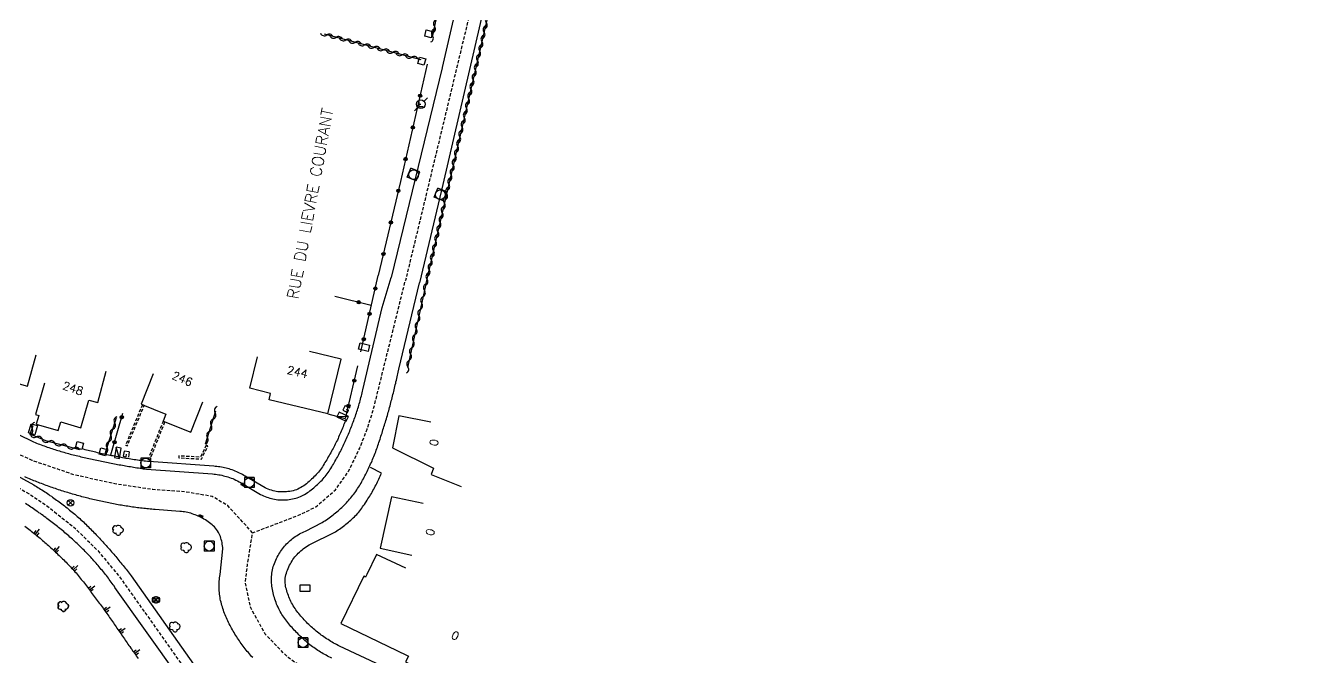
# Model space of a CAD drawing. Header units: millimetres. Extents: x 132999 to 134001, y 131000 to 132000.
# Drawn here: x 133306.3 to 133501.6, y 131554.6 to 131651.8 of the extents above; entities that cross this region are included whole.
import ezdxf
from ezdxf.enums import TextEntityAlignment as Align

# ---------------------------------------------------------------- set-up
doc = ezdxf.new("R2010")
doc.units = ezdxf.units.MM
doc.linetypes.add('DASHED', pattern=[0.75, 0.5, -0.25])
doc.layers.get('0').update_dxf_attribs({"linetype": 'CONTINUOUS'})
for name, color, linetype in [('W0001', 6, 'DASHED'), ('W0008', 7, 'CONTINUOUS'), ('W0100', 7, 'CONTINUOUS'), ('W0112', 1, 'DASHED'), ('W0211', 2, 'CONTINUOUS'), ('W0300', 7, 'CONTINUOUS'), ('W0310', 3, 'CONTINUOUS'), ('W0322', 7, 'CONTINUOUS'), ('W0400', 7, 'CONTINUOUS'), ('W0420', 7, 'CONTINUOUS'), ('W0432', 7, 'CONTINUOUS'), ('W0469', 7, 'CONTINUOUS'), ('W0471', 7, 'CONTINUOUS'), ('W0989', 7, 'CONTINUOUS'), ('W0991', 7, 'CONTINUOUS'), ('W1471', 7, 'CONTINUOUS')]:
    doc.layers.add(name, color=color, linetype=linetype)
doc.styles.get("Standard").update_dxf_attribs({"font": 'romans.shx', "width": 0.85})

# ---------------------------------------------------------------- blocks, each defined once
blk = doc.blocks.new('t310o')
at = {"color": 0, "linetype": 'Continuous'}
for centre, start, end in [((-0.5, 0.38), 216.8699, 323.1304), ((0.5, -0.37), 36.8699, 143.1303)]:
    blk.add_arc(centre, 0.625, start, end, dxfattribs=at)
blk = doc.blocks.new('t322o')
at = {"color": 0, "linetype": 'Continuous'}
for radius in [0.25, 0.15]:
    blk.add_circle((0, 0), radius, dxfattribs=at)
blk = doc.blocks.new('t112o')
at = {"color": 0, "linetype": 'Continuous'}
for p, q in [((-0.5, 0.5), (0.5, 0.5)), ((-0.5, -0.5), (-0.5, 0.5)), ((0.5, 0.5), (0.5, -0.5)), ((0.5, -0.5), (-0.5, -0.5))]:
    blk.add_line(p, q, dxfattribs=at)
blk = doc.blocks.new('T420')
for p, q in [((0.75, 0.75), (-0.75, 0.75)), ((-0.75, 0.75), (-0.75, -0.75)), ((0.75, 0.75), (0.75, -0.75)), ((0.75, -0.75), (-0.75, -0.75))]:
    blk.add_line(p, q)
blk.add_ellipse((0, 0), major_axis=(-0.53, 0.53), ratio=1, start_param=3.926991, end_param=10.210176)
blk = doc.blocks.new('T471')
for p, q in [((-0.333334, 0.333334), (-0.333334, -0.333334)), ((-0.333334, 0), (0, 0)), ((0.500001, 0.500001), (1.000002, 1.000002)), ((-0.500001, -0.500001), (-1.000002, -1.000002)), ((-0.333334, -0.333334), (0.333334, -0.333334))]:
    blk.add_line(p, q)
blk.add_ellipse((0, 0), major_axis=(0.471405, 0.471405), ratio=1, start_param=5.4977871438, end_param=11.780972451)
blk = doc.blocks.new('T300')
for p, q in [((-0.8, 0.51), (-0.86, 0.34)), ((-0.86, 0.34), (-0.86, 0.17)), ((-0.86, 0.17), (-0.74, 0.06)), ((-0.69, 0.63), (-0.8, 0.51)), ((-0.8, -0.06), (-0.74, 0.06)), ((-0.74, 0.06), (-0.69, 0.11)), ((-0.57, 0.69), (-0.69, 0.63)), ((-0.46, 0.69), (-0.57, 0.69)), ((-0.29, 0.63), (-0.46, 0.69)), ((-0.29, 0.63), (-0.17, 0.74)), ((-0.23, 0.57), (-0.29, 0.63)), ((-0.17, 0.74), (-0.06, 0.8)), ((-0.06, 0.8), (0.06, 0.8)), ((0.06, 0.8), (0.23, 0.74)), ((0.23, 0.74), (0.34, 0.63)), ((0.34, 0.63), (0.4, 0.51)), ((0.46, 0.46), (0.34, 0.46)), ((0.4, 0.51), (0.4, 0.46)), ((0.57, 0.4), (0.46, 0.46)), ((0.57, 0.4), (0.69, 0.29)), ((0.69, 0.29), (0.74, 0.17)), ((0.74, 0.06), (0.69, -0.17)), ((0.74, 0.17), (0.74, 0.06)), ((-0.8, -0.17), (-0.8, -0.06)), ((-0.8, -0.23), (-0.8, -0.17)), ((-0.74, -0.34), (-0.8, -0.23)), ((-0.69, -0.4), (-0.74, -0.34)), ((-0.51, -0.46), (-0.69, -0.4)), ((-0.4, -0.46), (-0.51, -0.46)), ((-0.4, -0.46), (-0.34, -0.46)), ((-0.34, -0.46), (-0.34, -0.4)), ((-0.34, -0.51), (-0.34, -0.46)), ((-0.29, -0.63), (-0.34, -0.51)), ((-0.17, -0.74), (-0.29, -0.63)), ((-0.06, -0.8), (-0.17, -0.74)), ((0.06, -0.8), (-0.06, -0.8)), ((0.17, -0.74), (0.06, -0.8)), ((0.23, -0.69), (0.17, -0.74)), ((0.29, -0.46), (0.23, -0.46)), ((0.29, -0.63), (0.23, -0.69)), ((0.46, -0.4), (0.29, -0.46)), ((0.34, -0.51), (0.29, -0.63)), ((0.34, -0.51), (0.34, -0.46)), ((0.57, -0.34), (0.46, -0.4)), ((0.63, -0.29), (0.57, -0.34)), ((0.69, -0.17), (0.63, -0.29))]:
    blk.add_line(p, q)
blk = doc.blocks.new('T432')
at = {"flags": 128}
for points in [[(-0.4, 2.1), (-0.4, 1.3)], [(-0.39, 2.1), (0.41, 2.1)], [(0.8, 0.8), (-0.8, 0.8)], [(-0.8, 0.8), (-0.8, 0)], [(0.8, 0.8), (-0.8, 0)], [(-0.8, 0), (0.8, 0)], [(-0.4, 1.3), (0.4, 1.3)], [(0, 1.7), (0.4, 1.7)], [(0.4, 1.3), (0.4, 1.7)], [(0.8, 0), (0.8, 0.8)]]:
    blk.add_lwpolyline(points, dxfattribs=at)
blk = doc.blocks.new('T400')
for p, q in [((-0.15, 0.3), (0.15, 0.3)), ((-0.15, -0.25), (-0.15, 0.3)), ((-0.15, 0.15), (0.15, 0.15)), ((-0.15, 0), (0.15, 0)), ((0.15, 0.3), (0.15, -0.25)), ((-0.15, -0.15), (0.15, -0.15)), ((-0.15, -0.25), (-0.15, -0.3)), ((-0.15, -0.3), (0.15, -0.3)), ((0.15, -0.3), (0.15, -0.25))]:
    blk.add_line(p, q)
blk = doc.blocks.new('t211o')
at = {"color": 0, "linetype": 'Continuous'}
for p, q in [((-0.29, 0.5), (-0.29, 0)), ((0, 1), (0, 0)), ((0.29, 0.5), (0.29, 0))]:
    blk.add_line(p, q, dxfattribs=at)
blk = doc.blocks.new('T1471')
at = {"color": 0, "linetype": 'Continuous', "flags": 128}
blk.add_lwpolyline([(-0.75, -0.5), (-0.75, 0.5), (0.75, 0.5), (0.75, -0.5), (-0.75, -0.5)], dxfattribs=at)
blk = doc.blocks.new('T469')
at = {"color": 0, "linetype": 'Continuous', "flags": 128}
for points in [[(-0.35, 0.35), (0.35, -0.35)], [(-0.35, -0.35), (0.35, 0.35)]]:
    blk.add_lwpolyline(points, dxfattribs=at)
at = {"color": 0, "linetype": 'Continuous'}
blk.add_circle((0, 0), 0.5, dxfattribs=at)

msp = doc.modelspace()

# ---------------------------------------------------------------- linework, layer by layer
at = {"layer": 'W0001', "flags": 128}
for points in [[(133425.44, 131787.55), (133421.58, 131783.53), (133417.91, 131779.68), (133413.86, 131774.35), (133410.37, 131769.76), (133407.61, 131766.08), (133405.41, 131762.59), (133403.02, 131758), (133400.63, 131753.04), (133398.97, 131749.18), (133397.32, 131744.04), (133394.93, 131736.14), (133391.25, 131724.75), (133387.03, 131706.75), (133380.78, 131678.28), (133379.31, 131674.6), (133376.55, 131661.38), (133364.81, 131612.6)], [(133046.07, 131721.2), (133055.28, 131714.81), (133066.12, 131707.31), (133068.83, 131705.91), (133071.81, 131705.03), (133075, 131704.51), (133078.64, 131704.48), (133082.3, 131704.91), (133085.78, 131705.7), (133089.53, 131706.92), (133097.61, 131709.69), (133103.26, 131711.65), (133106.79, 131712.75), (133111.83, 131713.82), (133116.99, 131714.44), (133120.59, 131714.43), (133124.32, 131714.14), (133129.12, 131713.3), (133133.36, 131712.09), (133137.12, 131710.61), (133141.27, 131708.66), (133145.6, 131706.21), (133150.22, 131703.13), (133168.49, 131691.26), (133171.2, 131688.78), (133173.28, 131686.64), (133175.33, 131684.42), (133177.91, 131680.75), (133180.2, 131676.66), (133182.03, 131672.35), (133183.46, 131667.82), (133184.59, 131663.42), (133185.8, 131658.9), (133187.03, 131654.99), (133188.31, 131652.04), (133190.15, 131648.68), (133192.86, 131644.89), (133196.31, 131641.15), (133200.65, 131637.47), (133211.58, 131629.78), (133219.71, 131623.93), (133223.9, 131621.3), (133229.15, 131618.43), (133242.11, 131612.02), (133301.74, 131582.68), (133306.37, 131580.09), (133309.41, 131578.1), (133313.74, 131574.71), (133317.42, 131571.09), (133320.77, 131567.07), (133322.81, 131564.21), (133330.77, 131552.97), (133332.32, 131550.89), (133334.77, 131548.11), (133336.64, 131546.27), (133339.14, 131544.17), (133342.07, 131542.08), (133345.68, 131539.99), (133378.1, 131524.54), (133414.59, 131507.12), (133456.74, 131487.01), (133497.13, 131467.78), (133501.3, 131465.84), (133505.64, 131464.42), (133510.22, 131463.45), (133514.7, 131463.1), (133518.14, 131463.15), (133521.43, 131463.42), (133525.57, 131464.06), (133529.23, 131465.01), (133533.79, 131466.63), (133543.92, 131470.1), (133552.73, 131473.12), (133560.77, 131475.87)], [(133341.29, 131573.77), (133337.46, 131577.95), (133335.05, 131579.38), (133330.87, 131580.07), (133325.93, 131580.43), (133320.11, 131581.29), (133313.92, 131582.67), (133307.4, 131584.89), (133301.76, 131587.54), (133278.86, 131598.74), (133274.75, 131601.28), (133241.66, 131617.51), (133229.16, 131623.72), (133225.04, 131625.88), (133221.97, 131627.66), (133219.28, 131629.44), (133216.95, 131631.24), (133213.68, 131633.88), (133206.31, 131639.16), (133203.46, 131641.19)], [(133567.8, 131472.41), (133564.26, 131478.8), (133560.69, 131481.91), (133555.39, 131484.68), (133551.81, 131485.47), (133547.41, 131485.53), (133542.75, 131484.28), (133527.48, 131479.41), (133523.43, 131478.12), (133518.25, 131476.87), (133512.86, 131476.59), (133508.33, 131477.23), (133503.5, 131479.08), (133472.24, 131494.02), (133425.96, 131516.07), (133378.19, 131538.85), (133355.6, 131549.62), (133350.22, 131552.2), (133346.75, 131554.57), (133343.23, 131558.2), (133341, 131562.25), (133340.17, 131566.19), (133340.5, 131568.82), (133341.29, 131573.77), (133346.02, 131575.58), (133348.75, 131576.64), (133350.96, 131577.73), (133354.04, 131580.37), (133356.05, 131583.25), (133357.79, 131586.81), (133358.91, 131589.72), (133359.95, 131593.04), (133364.79, 131612.6)]]:
    msp.add_lwpolyline(points, dxfattribs=at)
at = {"layer": 'W0008'}
msp.add_lwpolyline([(133426.76, 131786.47, 0.014479), (133419.5, 131778.74, 0.024068), (133414.54, 131772.57, 0.002292), (133408.03, 131763.55, 0.018491), (133407.27, 131762.39, 0.019269), (133404.31, 131757.08, 0.02065), (133401.96, 131751.91, 0.008574), (133399.67, 131745.99, 0.012531), (133398.28, 131741.89, 0.0047), (133395.46, 131732.54, 0.005202), (133393.09, 131724.06, 0.001088), (133391.11, 131716.62, 0.007608), (133390.85, 131715.56), (133389.13, 131708.15), (133389.55, 131708.05), (133382.05, 131676.97), (133370.55, 131627.36), (133366.94, 131612.23)], format="xyb", dxfattribs=at)
msp.add_lwpolyline([(133377.27, 131674.95), (133370.45, 131645.38)], dxfattribs=at)
at = {"layer": 'W0008', "flags": 128}
for points in [[(133370.45, 131645.31), (133362.6, 131613.04)], [(133293.34, 131594.7), (133307.38, 131587.85), (133307.61, 131587.76), (133307.84, 131587.66), (133308.07, 131587.57), (133308.3, 131587.48), (133308.53, 131587.39), (133308.77, 131587.3), (133309, 131587.22), (133309.23, 131587.13), (133309.47, 131587.05), (133309.7, 131586.97), (133309.94, 131586.89), (133310.18, 131586.81), (133310.41, 131586.73), (133310.64, 131586.66), (133310.87, 131586.58), (133311.1, 131586.51), (133311.34, 131586.44), (133311.57, 131586.36), (133311.8, 131586.29), (133312.04, 131586.22), (133312.27, 131586.16), (133312.5, 131586.09), (133312.74, 131586.02), (133312.97, 131585.96), (133313.21, 131585.89), (133313.44, 131585.83), (133313.68, 131585.77), (133313.92, 131585.71), (133314.15, 131585.65), (133314.4, 131585.6), (133314.64, 131585.54), (133314.89, 131585.48), (133315.13, 131585.42), (133315.37, 131585.37), (133315.62, 131585.31), (133315.86, 131585.26), (133316.11, 131585.2), (133316.35, 131585.15), (133316.6, 131585.09), (133316.84, 131585.04), (133317.09, 131584.99), (133317.33, 131584.93), (133317.58, 131584.88), (133317.82, 131584.83), (133318.07, 131584.78), (133318.31, 131584.73), (133318.56, 131584.68), (133318.8, 131584.63), (133319.05, 131584.58), (133319.29, 131584.53), (133319.54, 131584.49), (133319.79, 131584.44), (133320.03, 131584.39), (133320.28, 131584.35), (133320.53, 131584.3), (133320.77, 131584.25), (133321.02, 131584.21), (133321.26, 131584.17), (133321.51, 131584.12), (133321.76, 131584.08), (133322.01, 131584.04), (133322.25, 131583.99), (133322.5, 131583.95), (133322.75, 131583.91), (133322.99, 131583.87), (133323.24, 131583.83), (133323.49, 131583.79), (133323.74, 131583.75), (133323.98, 131583.71), (133324.23, 131583.68), (133324.48, 131583.64), (133324.73, 131583.6), (133324.98, 131583.57), (133335.11, 131582.85), (133335.36, 131582.82), (133335.6, 131582.79), (133335.84, 131582.75), (133336.08, 131582.71), (133336.32, 131582.67), (133336.56, 131582.62), (133336.79, 131582.56), (133337.03, 131582.5), (133337.26, 131582.44), (133337.5, 131582.37), (133337.73, 131582.29), (133337.98, 131582.2), (133338.23, 131582.11), (133338.48, 131582), (133338.72, 131581.89), (133338.96, 131581.77), (133339.2, 131581.64), (133339.43, 131581.51), (133342.52, 131579.69), (133342.75, 131579.58), (133342.99, 131579.47), (133343.23, 131579.37), (133343.46, 131579.28), (133343.7, 131579.19), (133343.94, 131579.12), (133344.18, 131579.05), (133344.42, 131578.99), (133344.67, 131578.95), (133344.91, 131578.91), (133345.16, 131578.87), (133345.4, 131578.85), (133345.65, 131578.84), (133345.9, 131578.83), (133346.15, 131578.83), (133346.4, 131578.85), (133346.65, 131578.87), (133346.91, 131578.9), (133347.16, 131578.93), (133347.41, 131578.98), (133347.67, 131579.03), (133347.92, 131579.1), (133348.17, 131579.17), (133348.41, 131579.26), (133348.64, 131579.35), (133348.86, 131579.45), (133349.08, 131579.57), (133349.3, 131579.68), (133349.51, 131579.81), (133349.72, 131579.95), (133349.92, 131580.09), (133350.12, 131580.23), (133350.31, 131580.38), (133350.5, 131580.54), (133350.69, 131580.7), (133350.88, 131580.86), (133351.06, 131581.03), (133351.25, 131581.2), (133351.43, 131581.37), (133351.61, 131581.54), (133351.79, 131581.71), (133351.97, 131581.89), (133352.14, 131582.08), (133352.31, 131582.27), (133352.47, 131582.46), (133352.62, 131582.66), (133352.77, 131582.86), (133352.91, 131583.06), (133353.05, 131583.26), (133353.19, 131583.47), (133353.33, 131583.68), (133353.46, 131583.9), (133353.59, 131584.11), (133353.71, 131584.33), (133353.84, 131584.54), (133353.96, 131584.76), (133354.09, 131584.98), (133354.21, 131585.19), (133354.33, 131585.41), (133354.45, 131585.63), (133354.57, 131585.84), (133354.68, 131586.06), (133354.8, 131586.28), (133354.91, 131586.5), (133355.02, 131586.72), (133355.13, 131586.94), (133355.24, 131587.17), (133355.34, 131587.39), (133355.44, 131587.61), (133355.55, 131587.84), (133355.65, 131588.06), (133355.75, 131588.29), (133355.85, 131588.52), (133355.94, 131588.74), (133356.04, 131588.97), (133356.13, 131589.2), (133356.23, 131589.43), (133356.32, 131589.66), (133356.41, 131589.89), (133356.5, 131590.12), (133356.59, 131590.35), (133356.68, 131590.58), (133356.76, 131590.81), (133356.85, 131591.04), (133356.94, 131591.27), (133357.02, 131591.51), (133357.1, 131591.74), (133357.18, 131591.97), (133357.26, 131592.21), (133357.33, 131592.44), (133357.41, 131592.68), (133357.48, 131592.91), (133357.56, 131593.15), (133357.63, 131593.39), (133357.7, 131593.62), (133357.77, 131593.86), (133357.83, 131594.1), (133357.9, 131594.34), (133357.96, 131594.58), (133358.02, 131594.82), (133358.08, 131595.06), (133358.14, 131595.3), (133358.2, 131595.54), (133358.26, 131595.78), (133361.22, 131608.45), (133362.6, 131613.04)], [(133353.5, 131554.48), (133353.27, 131554.59), (133353.04, 131554.7), (133352.82, 131554.81), (133352.6, 131554.93), (133352.38, 131555.05), (133352.16, 131555.17), (133351.95, 131555.29), (133351.73, 131555.42), (133351.52, 131555.55), (133351.32, 131555.69), (133351.11, 131555.82), (133350.9, 131555.96), (133350.7, 131556.11), (133350.5, 131556.25), (133350.3, 131556.4), (133350.11, 131556.56), (133349.91, 131556.71), (133349.72, 131556.87), (133349.53, 131557.03), (133349.34, 131557.2), (133349.16, 131557.37), (133348.97, 131557.54), (133348.79, 131557.71), (133348.61, 131557.89), (133348.42, 131558.07), (133348.24, 131558.26), (133348.06, 131558.44), (133347.88, 131558.63), (133347.7, 131558.81), (133347.53, 131559), (133347.36, 131559.19), (133347.19, 131559.38), (133347.02, 131559.57), (133346.86, 131559.77), (133346.7, 131559.97), (133346.54, 131560.17), (133346.38, 131560.37), (133346.23, 131560.58), (133346.09, 131560.78), (133345.95, 131561), (133345.81, 131561.21), (133345.68, 131561.43), (133345.55, 131561.65), (133345.43, 131561.87), (133345.31, 131562.1), (133345.2, 131562.34), (133345.09, 131562.57), (133344.99, 131562.81), (133344.9, 131563.06), (133344.81, 131563.31), (133344.73, 131563.56), (133344.65, 131563.81), (133344.58, 131564.05), (133344.51, 131564.3), (133344.45, 131564.55), (133344.4, 131564.8), (133344.35, 131565.05), (133344.31, 131565.3), (133344.27, 131565.55), (133344.24, 131565.8), (133344.22, 131566.05), (133344.2, 131566.3), (133344.2, 131566.55), (133344.2, 131566.8), (133344.21, 131567.05), (133344.23, 131567.31), (133344.26, 131567.56), (133344.3, 131567.81), (133344.35, 131568.06), (133344.41, 131568.31), (133344.48, 131568.57), (133344.56, 131568.82), (133344.65, 131569.07), (133344.75, 131569.32), (133344.86, 131569.56), (133344.97, 131569.8), (133345.08, 131570.03), (133345.2, 131570.26), (133345.33, 131570.48), (133345.46, 131570.69), (133345.59, 131570.9), (133345.74, 131571.11), (133345.88, 131571.31), (133346.04, 131571.51), (133346.19, 131571.7), (133346.36, 131571.88), (133346.52, 131572.06), (133346.7, 131572.24), (133346.88, 131572.41), (133347.06, 131572.57), (133347.25, 131572.73), (133347.44, 131572.89), (133347.64, 131573.04), (133347.85, 131573.18), (133348.06, 131573.32), (133348.28, 131573.46), (133348.5, 131573.59), (133348.72, 131573.71), (133348.96, 131573.83), (133349.19, 131573.94), (133349.44, 131574.05), (133351.99, 131575.36), (133352.21, 131575.5), (133352.42, 131575.64), (133352.64, 131575.78), (133352.84, 131575.92), (133353.05, 131576.07), (133353.26, 131576.21), (133353.46, 131576.37), (133353.66, 131576.52), (133353.86, 131576.68), (133354.05, 131576.83), (133354.25, 131577), (133354.44, 131577.16), (133354.63, 131577.33), (133354.81, 131577.5), (133355, 131577.67), (133355.18, 131577.84), (133355.36, 131578.02), (133355.54, 131578.2), (133355.71, 131578.38), (133355.88, 131578.57), (133356.05, 131578.76), (133356.22, 131578.95), (133356.39, 131579.14), (133356.55, 131579.34), (133356.71, 131579.54), (133356.87, 131579.74), (133357.02, 131579.94), (133357.17, 131580.15), (133357.31, 131580.36), (133357.45, 131580.57), (133357.59, 131580.78), (133357.72, 131580.99), (133357.85, 131581.21), (133357.98, 131581.43), (133358.1, 131581.65), (133358.22, 131581.87), (133358.34, 131582.09), (133358.46, 131582.32), (133358.58, 131582.54), (133358.69, 131582.77), (133358.8, 131582.99), (133358.91, 131583.22), (133359.02, 131583.45), (133359.13, 131583.68), (133359.24, 131583.91), (133359.34, 131584.14), (133359.45, 131584.37), (133359.56, 131584.6), (133359.66, 131584.83), (133359.76, 131585.06), (133359.86, 131585.3), (133359.95, 131585.53), (133360.04, 131585.77), (133360.14, 131586.01), (133360.23, 131586.24), (133360.31, 131586.48), (133360.4, 131586.72), (133360.48, 131586.96), (133360.57, 131587.2), (133360.65, 131587.44), (133360.73, 131587.68), (133360.81, 131587.92), (133360.89, 131588.16), (133360.97, 131588.4), (133361.04, 131588.64), (133361.12, 131588.88), (133361.2, 131589.12), (133361.27, 131589.36), (133361.35, 131589.61), (133361.43, 131589.85), (133361.5, 131590.09), (133361.58, 131590.33), (133361.65, 131590.57), (133361.73, 131590.82), (133361.81, 131591.07), (133361.88, 131591.32), (133361.95, 131591.56), (133362.03, 131591.81), (133362.1, 131592.06), (133362.16, 131592.31), (133362.23, 131592.56), (133362.3, 131592.81), (133362.37, 131593.06), (133362.43, 131593.31), (133362.5, 131593.56), (133362.56, 131593.81), (133362.63, 131594.06), (133362.69, 131594.3), (133362.75, 131594.55), (133362.81, 131594.8), (133362.88, 131595.04), (133362.94, 131595.29), (133363, 131595.53), (133363.06, 131595.78), (133363.12, 131596.03), (133363.18, 131596.28), (133363.24, 131596.52), (133363.3, 131596.77), (133363.35, 131597.02), (133363.41, 131597.26), (133363.47, 131597.51), (133363.53, 131597.76), (133363.58, 131598.01), (133363.64, 131598.25), (133363.69, 131598.5), (133363.79, 131598.95), (133366.94, 131612.23), (133366.94, 131612.23)], [(133355.62, 131591.23), (133355.54, 131591), (133355.46, 131590.77), (133355.37, 131590.54), (133355.29, 131590.31), (133355.2, 131590.08), (133355.11, 131589.85), (133355.02, 131589.62), (133354.92, 131589.4), (133354.83, 131589.17), (133354.73, 131588.95), (133354.63, 131588.72), (133354.53, 131588.5), (133354.43, 131588.28), (133354.33, 131588.05), (133354.22, 131587.83), (133354.11, 131587.61), (133354, 131587.39), (133353.89, 131587.17), (133353.78, 131586.96), (133353.67, 131586.74), (133353.55, 131586.52), (133353.43, 131586.31), (133353.31, 131586.09), (133353.19, 131585.88), (133353.07, 131585.66), (133352.94, 131585.44), (133352.81, 131585.22), (133352.69, 131585), (133352.56, 131584.79), (133352.42, 131584.57), (133352.29, 131584.36), (133352.15, 131584.14), (133352.02, 131583.93), (133351.87, 131583.73), (133351.72, 131583.52), (133351.57, 131583.32), (133351.42, 131583.12), (133351.25, 131582.93), (133351.09, 131582.74), (133350.91, 131582.56), (133350.73, 131582.37), (133350.54, 131582.19), (133350.36, 131582.01), (133350.17, 131581.84), (133349.97, 131581.66), (133349.78, 131581.49), (133349.58, 131581.33), (133349.37, 131581.17), (133349.17, 131581.02), (133348.95, 131580.88), (133348.73, 131580.75), (133348.51, 131580.62), (133348.27, 131580.51), (133348.03, 131580.41), (133347.78, 131580.33), (133347.52, 131580.25), (133347.26, 131580.19), (133347, 131580.14), (133346.73, 131580.11), (133346.48, 131580.08), (133346.22, 131580.06), (133345.96, 131580.06), (133345.7, 131580.06), (133345.45, 131580.07), (133345.19, 131580.1), (133344.94, 131580.14), (133344.69, 131580.18), (133344.44, 131580.24), (133344.19, 131580.31), (133343.94, 131580.39), (133343.69, 131580.48), (133343.45, 131580.58), (133343.2, 131580.69), (133340.17, 131582.47), (133339.95, 131582.6), (133339.74, 131582.73), (133339.52, 131582.85), (133339.3, 131582.96), (133339.07, 131583.07), (133338.85, 131583.17), (133338.62, 131583.27), (133338.38, 131583.36), (133338.15, 131583.44), (133337.91, 131583.52), (133337.68, 131583.59), (133337.45, 131583.66), (133337.21, 131583.72), (133336.98, 131583.77), (133336.74, 131583.82), (133336.51, 131583.87), (133336.27, 131583.9), (133336.03, 131583.94), (133335.79, 131583.96), (133335.55, 131583.99), (133335.31, 131584), (133325.35, 131584.72), (133325.1, 131584.75), (133324.84, 131584.78), (133324.59, 131584.81), (133324.33, 131584.84), (133324.08, 131584.88), (133323.83, 131584.91), (133323.57, 131584.95), (133323.32, 131584.98), (133323.07, 131585.02), (133322.82, 131585.06), (133322.56, 131585.1), (133322.31, 131585.14), (133322.06, 131585.18), (133321.81, 131585.22), (133321.56, 131585.26), (133321.3, 131585.31), (133321.05, 131585.35), (133320.8, 131585.4), (133320.56, 131585.44), (133320.32, 131585.49), (133320.07, 131585.54), (133319.83, 131585.59), (133319.59, 131585.63), (133319.35, 131585.68), (133319.11, 131585.73), (133318.87, 131585.78), (133318.62, 131585.83), (133318.38, 131585.89), (133318.14, 131585.94), (133317.9, 131585.99), (133317.66, 131586.05), (133317.42, 131586.1), (133317.18, 131586.16), (133316.94, 131586.21), (133316.7, 131586.27), (133316.46, 131586.33), (133316.22, 131586.38), (133315.98, 131586.44), (133315.74, 131586.5), (133315.51, 131586.56), (133315.27, 131586.63), (133315.03, 131586.69)], [(133341.31, 131554.57), (133341.14, 131554.76), (133340.97, 131554.95), (133340.81, 131555.15), (133340.64, 131555.34), (133340.48, 131555.53), (133340.32, 131555.73), (133340.16, 131555.93), (133340.01, 131556.13), (133339.85, 131556.33), (133339.7, 131556.53), (133339.55, 131556.73), (133339.4, 131556.94), (133339.26, 131557.15), (133339.12, 131557.35), (133338.98, 131557.56), (133338.84, 131557.78), (133338.7, 131557.99), (133338.57, 131558.2), (133338.44, 131558.42), (133338.31, 131558.64), (133338.19, 131558.86), (133338.06, 131559.08), (133337.94, 131559.3), (133337.83, 131559.52), (133337.71, 131559.75), (133337.6, 131559.98), (133337.49, 131560.21), (133337.38, 131560.44), (133337.28, 131560.67), (133337.18, 131560.91), (133337.08, 131561.15), (133336.99, 131561.38), (133336.89, 131561.63), (133336.8, 131561.87), (133336.72, 131562.11), (133336.64, 131562.36), (133336.56, 131562.6), (133336.49, 131562.85), (133336.43, 131563.09), (133336.37, 131563.34), (133336.32, 131563.59), (133336.28, 131563.83), (133336.24, 131564.08), (133336.21, 131564.33), (133336.18, 131564.58), (133336.16, 131564.83), (133336.14, 131565.08), (133336.14, 131565.33), (133336.13, 131565.58), (133336.14, 131565.83), (133336.14, 131566.08), (133336.16, 131566.33), (133336.18, 131566.58), (133336.21, 131566.84), (133336.24, 131567.09), (133336.28, 131567.35), (133336.7, 131571.29), (133336.69, 131571.53), (133336.67, 131571.78), (133336.63, 131572.02), (133336.59, 131572.26), (133336.54, 131572.49), (133336.48, 131572.73), (133336.41, 131572.96), (133336.33, 131573.18), (133336.23, 131573.41), (133336.13, 131573.63), (133336.02, 131573.84), (133335.89, 131574.06), (133335.75, 131574.28), (133335.59, 131574.48), (133335.42, 131574.67), (133335.24, 131574.85), (133335.05, 131575.01), (133334.85, 131575.17), (133334.64, 131575.33), (133334.43, 131575.48), (133334.23, 131575.62), (133334.02, 131575.75), (133333.81, 131575.88), (133333.59, 131576), (133333.37, 131576.11), (133333.15, 131576.22), (133332.93, 131576.33), (133332.7, 131576.43), (133332.48, 131576.52), (133332.24, 131576.61), (133332.01, 131576.69), (133331.78, 131576.77), (133331.54, 131576.84), (133331.31, 131576.9), (133331.07, 131576.95), (133330.83, 131576.99), (133330.59, 131577.02), (133330.35, 131577.04), (133330.11, 131577.05), (133326.28, 131577.34), (133326.03, 131577.37), (133325.78, 131577.39), (133325.54, 131577.41), (133325.29, 131577.44), (133325.04, 131577.47), (133324.79, 131577.49), (133324.55, 131577.52), (133324.3, 131577.55), (133324.05, 131577.58), (133323.81, 131577.61), (133323.56, 131577.64), (133323.31, 131577.68), (133323.07, 131577.71), (133322.82, 131577.74), (133322.58, 131577.78), (133322.33, 131577.82), (133322.08, 131577.85), (133321.84, 131577.89), (133321.59, 131577.93), (133321.35, 131577.97), (133321.1, 131578.01), (133320.86, 131578.05), (133320.62, 131578.1), (133320.37, 131578.14), (133320.13, 131578.19), (133319.88, 131578.23), (133319.64, 131578.28), (133319.4, 131578.32), (133319.15, 131578.37), (133318.91, 131578.42), (133318.67, 131578.47), (133318.42, 131578.52), (133318.18, 131578.58), (133317.94, 131578.63), (133317.7, 131578.68), (133317.45, 131578.74), (133317.21, 131578.79), (133316.97, 131578.85), (133316.73, 131578.91), (133316.49, 131578.96), (133316.25, 131579.02), (133316.01, 131579.08), (133315.76, 131579.14), (133315.52, 131579.21), (133315.28, 131579.27), (133315.04, 131579.33), (133314.8, 131579.4), (133314.56, 131579.46), (133314.32, 131579.53), (133314.08, 131579.6), (133313.84, 131579.67), (133313.6, 131579.74), (133313.35, 131579.81), (133313.11, 131579.88), (133312.87, 131579.95), (133312.63, 131580.03), (133312.39, 131580.1), (133312.15, 131580.18), (133311.91, 131580.25), (133311.67, 131580.33), (133311.43, 131580.41), (133311.19, 131580.49), (133310.95, 131580.57), (133310.71, 131580.65), (133310.47, 131580.73), (133310.24, 131580.82), (133310, 131580.9), (133309.76, 131580.99), (133309.53, 131581.07), (133309.29, 131581.16), (133309.05, 131581.25), (133308.82, 131581.34), (133308.58, 131581.42), (133308.35, 131581.52), (133308.11, 131581.61), (133307.88, 131581.7), (133307.65, 131581.79), (133307.41, 131581.89), (133307.18, 131581.98), (133306.95, 131582.08), (133306.71, 131582.17), (133306.48, 131582.27), (133306.25, 131582.37)], [(133361, 131553.35), (133354.65, 131556.34), (133354.43, 131556.46), (133354.2, 131556.58), (133353.98, 131556.7), (133353.76, 131556.82), (133353.54, 131556.95), (133353.32, 131557.07), (133353.11, 131557.21), (133352.89, 131557.34), (133352.68, 131557.48), (133352.47, 131557.62), (133352.27, 131557.76), (133352.06, 131557.9), (133351.86, 131558.05), (133351.66, 131558.2), (133351.46, 131558.35), (133351.26, 131558.51), (133351.07, 131558.66), (133350.87, 131558.83), (133350.68, 131558.99), (133350.49, 131559.15), (133350.31, 131559.32), (133350.12, 131559.49), (133349.94, 131559.67), (133349.76, 131559.84), (133349.58, 131560.02), (133349.4, 131560.21), (133349.23, 131560.39), (133349.06, 131560.58), (133348.89, 131560.76), (133348.72, 131560.95), (133348.56, 131561.14), (133348.4, 131561.34), (133348.25, 131561.53), (133348.1, 131561.73), (133347.96, 131561.94), (133347.82, 131562.14), (133347.68, 131562.35), (133347.55, 131562.56), (133347.42, 131562.77), (133347.3, 131562.99), (133347.19, 131563.21), (133347.08, 131563.44), (133346.98, 131563.67), (133346.88, 131563.9), (133346.79, 131564.14), (133346.71, 131564.38), (133346.63, 131564.61), (133346.55, 131564.85), (133346.48, 131565.09), (133346.42, 131565.32), (133346.37, 131565.56), (133346.33, 131565.8), (133346.3, 131566.05), (133346.29, 131566.29), (133346.29, 131566.53), (133346.31, 131566.78), (133346.35, 131567.03), (133346.41, 131567.29), (133346.49, 131567.55), (133346.57, 131567.8), (133346.66, 131568.05), (133346.76, 131568.3), (133346.87, 131568.54), (133346.98, 131568.77), (133347.1, 131569), (133347.22, 131569.22), (133347.36, 131569.44), (133347.5, 131569.65), (133347.65, 131569.86), (133347.8, 131570.06), (133347.97, 131570.26), (133348.14, 131570.45), (133348.31, 131570.63), (133348.5, 131570.81), (133348.69, 131570.98), (133348.89, 131571.15), (133349.09, 131571.31), (133349.3, 131571.47), (133349.52, 131571.62), (133349.75, 131571.76), (133349.99, 131571.9), (133354.03, 131573.94), (133354.24, 131574.07), (133354.45, 131574.21), (133354.66, 131574.35), (133354.86, 131574.49), (133355.06, 131574.64), (133355.26, 131574.79), (133355.46, 131574.94), (133355.65, 131575.09), (133355.84, 131575.25), (133356.03, 131575.41), (133356.22, 131575.57), (133356.41, 131575.74), (133356.59, 131575.91), (133356.77, 131576.08), (133356.95, 131576.25), (133357.12, 131576.43), (133357.3, 131576.61), (133357.46, 131576.79), (133357.62, 131576.97), (133357.78, 131577.16), (133357.93, 131577.36), (133358.08, 131577.55), (133358.22, 131577.75), (133358.36, 131577.95), (133358.5, 131578.15), (133358.64, 131578.36), (133358.77, 131578.56), (133358.91, 131578.77), (133359.04, 131578.98), (133359.18, 131579.2), (133359.31, 131579.41), (133359.43, 131579.62), (133359.56, 131579.84), (133359.68, 131580.05), (133359.81, 131580.27), (133359.93, 131580.49), (133360.05, 131580.71), (133360.16, 131580.93), (133360.28, 131581.15), (133360.39, 131581.37), (133360.51, 131581.59), (133360.62, 131581.81), (133360.72, 131582.04), (133360.83, 131582.26), (133360.94, 131582.49), (133361.04, 131582.72), (133361.14, 131582.95), (133359.43, 131583.83)], [(133329.77, 131551.77), (133320.12, 131565.38), (133319.98, 131565.59), (133319.83, 131565.79), (133319.69, 131565.99), (133319.54, 131566.19), (133319.39, 131566.39), (133319.25, 131566.59), (133319.1, 131566.79), (133318.95, 131566.99), (133318.8, 131567.18), (133318.64, 131567.38), (133318.49, 131567.57), (133318.33, 131567.77), (133318.18, 131567.96), (133318.02, 131568.15), (133317.86, 131568.34), (133317.71, 131568.53), (133317.55, 131568.72), (133317.38, 131568.91), (133317.22, 131569.09), (133317.06, 131569.28), (133316.89, 131569.46), (133316.73, 131569.65), (133316.56, 131569.83), (133316.4, 131570.01), (133316.23, 131570.19), (133316.06, 131570.37), (133315.89, 131570.55), (133315.71, 131570.73), (133315.54, 131570.91), (133315.37, 131571.08), (133315.19, 131571.26), (133315.02, 131571.43), (133314.84, 131571.6), (133314.66, 131571.78), (133314.48, 131571.95), (133314.3, 131572.12), (133314.12, 131572.29), (133313.94, 131572.46), (133313.75, 131572.62), (133313.57, 131572.79), (133313.38, 131572.96), (133313.19, 131573.12), (133313, 131573.29), (133312.81, 131573.46), (133312.62, 131573.62), (133312.43, 131573.79), (133312.23, 131573.95), (133312.04, 131574.11), (133311.84, 131574.27), (133311.65, 131574.43), (133311.45, 131574.59), (133311.26, 131574.75), (133311.06, 131574.91), (133310.86, 131575.07), (133310.66, 131575.22), (133310.46, 131575.38), (133310.26, 131575.53), (133310.06, 131575.68), (133309.86, 131575.84), (133309.66, 131575.99), (133309.46, 131576.14), (133309.25, 131576.29), (133309.05, 131576.43), (133308.84, 131576.58), (133308.64, 131576.73), (133308.43, 131576.87), (133308.23, 131577.02), (133308.02, 131577.16), (133307.81, 131577.3), (133307.6, 131577.45), (133307.39, 131577.59), (133307.18, 131577.73), (133306.97, 131577.86), (133306.76, 131578), (133306.55, 131578.14), (133306.34, 131578.28)]]:
    msp.add_lwpolyline(points, dxfattribs=at)
msp.add_lwpolyline([(133302.86, 131583.76), (133307.64, 131581.15), (133307.85, 131581.02), (133308.06, 131580.89), (133308.27, 131580.76), (133308.48, 131580.62), (133308.68, 131580.49), (133308.89, 131580.36), (133309.1, 131580.22), (133309.31, 131580.08), (133309.51, 131579.95), (133309.72, 131579.81), (133309.92, 131579.67), (133310.12, 131579.53), (133310.33, 131579.39), (133310.53, 131579.25), (133310.73, 131579.1), (133310.93, 131578.96), (133311.13, 131578.81), (133311.33, 131578.67), (133311.53, 131578.52), (133311.73, 131578.37), (133311.93, 131578.22), (133312.13, 131578.07), (133312.33, 131577.91), (133312.53, 131577.75), (133312.74, 131577.6), (133312.94, 131577.44), (133313.14, 131577.28), (133313.34, 131577.12), (133313.53, 131576.96), (133313.73, 131576.79), (133313.93, 131576.63), (133314.12, 131576.47), (133314.32, 131576.3), (133314.51, 131576.13), (133314.7, 131575.96), (133314.89, 131575.79), (133315.08, 131575.62), (133315.27, 131575.44), (133315.45, 131575.27), (133315.63, 131575.09), (133315.81, 131574.91), (133315.99, 131574.73), (133316.17, 131574.56), (133316.35, 131574.38), (133316.52, 131574.2), (133316.7, 131574.02), (133316.88, 131573.84), (133317.05, 131573.66), (133317.23, 131573.48), (133317.4, 131573.29), (133317.57, 131573.11), (133317.74, 131572.93), (133317.91, 131572.74), (133318.08, 131572.56), (133318.25, 131572.37), (133318.42, 131572.19), (133318.59, 131572), (133318.76, 131571.82), (133318.93, 131571.63), (133319.09, 131571.44), (133319.26, 131571.25), (133319.43, 131571.06), (133319.59, 131570.87), (133319.75, 131570.68), (133319.92, 131570.49), (133320.08, 131570.3), (133320.24, 131570.11), (133320.4, 131569.92), (133320.56, 131569.72), (133320.72, 131569.53), (133320.88, 131569.33), (133321.04, 131569.14), (133321.2, 131568.94), (133321.36, 131568.75), (133321.51, 131568.55), (133321.67, 131568.35), (133321.82, 131568.16), (133321.98, 131567.96), (133322.13, 131567.76), (133322.29, 131567.56), (133322.44, 131567.36), (133322.59, 131567.16), (133332.19, 131553.57, 0.131425)], format="xyb", dxfattribs=at)
at = {"layer": 'W0100', "flags": 128}
for points in [[(133298.27, 131603.84), (133296.94, 131599.03), (133306.67, 131596.33), (133308, 131601.15)], [(133352.87, 131592.08), (133354.9, 131600.49), (133350.04, 131601.67)], [(133352.84, 131592.06), (133343.83, 131594.24), (133344.06, 131595.22), (133340.87, 131596.01), (133342.07, 131600.87)], [(133309.27, 131596.77), (133307.88, 131591.97), (133308.39, 131591.82), (133308.01, 131590.51), (133311.38, 131589.53), (133311.77, 131590.86), (133314.88, 131589.92), (133316.1, 131594.16), (133317.46, 131593.8), (133318.74, 131598.63)], [(133326.01, 131598.21), (133324.16, 131593.56), (133327.96, 131592.05), (133327.53, 131590.96), (133331.79, 131589.27), (133333.63, 131593.91)], [(133368.7, 131590.8), (133363.8, 131591.77), (133362.83, 131586.86), (133369.14, 131583.71), (133368.75, 131582.74), (133373.4, 131580.9)], [(133367.52, 131578.26), (133362.64, 131579.32), (133360.92, 131571.39), (133365.8, 131570.33)], [(133364.86, 131568.31), (133360.34, 131570.46), (133358.86, 131567.35), (133358.67, 131566.97), (133358.42, 131567.09), (133354.88, 131559.83), (133364.94, 131554.97), (133365.25, 131554.82), (133364.82, 131553.93), (133384.7, 131544.37), (133386.87, 131548.88)]]:
    msp.add_lwpolyline(points, dxfattribs=at)
at = {"layer": 'W0112', "flags": 128}
for points in [[(133324.34, 131593.48), (133321.74, 131587.25), (133322.01, 131587.14), (133324.61, 131593.37)], [(133325.69, 131585.5), (133327.8, 131590.85), (133327.53, 131590.96), (133325.41, 131585.6)], [(133334.16, 131587.25), (133333.27, 131585.41), (133329.95, 131585.59), (133329.94, 131585.31), (133333.44, 131585.12), (133334.41, 131587.13)]]:
    msp.add_lwpolyline(points, close=True, dxfattribs=at)
at = {"layer": 'W0211', "flags": 128}
msp.add_lwpolyline([(133306.27, 131574.78), (133306.47, 131574.63), (133306.66, 131574.48), (133306.86, 131574.33), (133307.05, 131574.18), (133307.25, 131574.03), (133307.44, 131573.87), (133307.64, 131573.72), (133307.83, 131573.56), (133308.02, 131573.4), (133308.21, 131573.25), (133308.4, 131573.09), (133308.59, 131572.93), (133308.78, 131572.77), (133308.97, 131572.61), (133309.15, 131572.45), (133309.34, 131572.29), (133309.53, 131572.13), (133309.71, 131571.96), (133309.9, 131571.8), (133310.08, 131571.63), (133310.27, 131571.47), (133310.45, 131571.3), (133310.63, 131571.13), (133310.81, 131570.97), (133310.99, 131570.8), (133311.17, 131570.63), (133311.35, 131570.46), (133311.53, 131570.28), (133311.71, 131570.11), (133311.89, 131569.94), (133312.06, 131569.77), (133312.24, 131569.59), (133312.41, 131569.42), (133312.59, 131569.24), (133312.76, 131569.06), (133312.93, 131568.89), (133313.11, 131568.71), (133313.28, 131568.53), (133313.45, 131568.34), (133313.63, 131568.16), (133313.8, 131567.97), (133313.97, 131567.78), (133314.13, 131567.59), (133314.3, 131567.39), (133314.46, 131567.2), (133314.62, 131567.01), (133314.78, 131566.81), (133314.94, 131566.61), (133315.1, 131566.41), (133315.26, 131566.21), (133315.41, 131566.01), (133315.57, 131565.81), (133315.72, 131565.61), (133315.87, 131565.41), (133316.03, 131565.21), (133316.18, 131565), (133316.33, 131564.8), (133316.48, 131564.6), (133316.63, 131564.39), (133316.78, 131564.19), (133316.93, 131563.98), (133317.08, 131563.78), (133317.23, 131563.58), (133317.38, 131563.37), (133317.54, 131563.17), (133317.69, 131562.96), (133317.84, 131562.77), (133317.98, 131562.57), (133318.13, 131562.37), (133318.28, 131562.17), (133318.43, 131561.96), (133318.57, 131561.76), (133318.72, 131561.56), (133318.86, 131561.36), (133319.01, 131561.16), (133319.15, 131560.95), (133319.29, 131560.75), (133319.44, 131560.55), (133319.58, 131560.35), (133319.72, 131560.14), (133319.87, 131559.94), (133320.01, 131559.73), (133320.15, 131559.53), (133320.29, 131559.33), (133320.43, 131559.12), (133320.57, 131558.92), (133320.72, 131558.71), (133320.86, 131558.51), (133321, 131558.3), (133321.14, 131558.1), (133321.28, 131557.89), (133321.42, 131557.69), (133321.56, 131557.48), (133321.7, 131557.28), (133321.84, 131557.07), (133321.98, 131556.87), (133322.12, 131556.66), (133322.27, 131556.46), (133322.41, 131556.26), (133322.55, 131556.05), (133322.69, 131555.85), (133322.83, 131555.64), (133322.97, 131555.44), (133323.12, 131555.24), (133323.26, 131555.03), (133323.4, 131554.83), (133323.55, 131554.63), (133323.69, 131554.42)], dxfattribs=at)
at = {"layer": 'W0310', "flags": 128}
for points in [[(133382.32, 131674.18), (133370.75, 131624.31), (133367.9, 131611.94)], [(133369.89, 131654.66), (133368.89, 131650.04)], [(133367.21, 131646.54), (133352.34, 131650.47)], [(133367.93, 131612.05), (133367.93, 131612.05), (133365.13, 131599.19)], [(133334.04, 131587.45), (133335.62, 131592.52)], [(133314.73, 131586.53), (133309.49, 131587.93), (133307.05, 131588.94), (133307.55, 131590.27)], [(133318.6, 131585.91), (133320.34, 131591.49)]]:
    msp.add_lwpolyline(points, dxfattribs=at)
at = {"layer": 'W0322', "flags": 128}
for points in [[(133368.16, 131645.89), (133364.05, 131627.82), (133360.62, 131613.35)], [(133357.94, 131601.61), (133360.62, 131613.35), (133360.62, 131613.35)], [(133359.55, 131608.75), (133353.95, 131610.15)], [(133355.58, 131591.34), (133357.46, 131599.46)], [(133319.5, 131585.79), (133321.33, 131592.16)], [(133355.56, 131591.31), (133352.94, 131592.04)]]:
    msp.add_lwpolyline(points, dxfattribs=at)

# ---------------------------------------------------------------- block references
at = {"layer": 'W0112'}
for p, rotation in [((133368.38, 131650.55), 76.18062655342828), ((133367.3, 131646.33), 74.28223463297601), ((133314.67, 131587.2), 345.0273643209114), ((133318.32, 131586.22), 165.0273643205989)]:
    msp.add_blockref('t112o', p, dxfattribs=dict(at, rotation=rotation))
at = {"layer": 'W0211'}
for p, rotation in [((133307.85, 131573.54), 320.7911303700065), ((133310.86, 131570.92), 316.9302435604152), ((133313.69, 131568.09), 312.1649922257587), ((133316.2, 131564.97), 306.6402370740979), ((133318.58, 131561.76), 305.8083193374014), ((133320.87, 131558.48), 304.5349734144891), ((133323.15, 131555.19), 305.1003930136904)]:
    msp.add_blockref('t211o', p, dxfattribs=dict(at, rotation=rotation))
at = {"layer": 'W0300'}
for p in [(133320.62, 131574.15), (133331.11, 131571.5), (133312.2, 131562.44), (133312.22, 131562.45), (133329.37, 131559.3)]:
    msp.add_blockref('T300', p, dxfattribs=at)
at = {"layer": 'W0310'}
for p, rotation in [((133369.26, 131651.72), 257.8192206000186), ((133377.23, 131652.26), 256.9256968829496), ((133352.7, 131650.38), 165.1722431710212), ((133354.15, 131649.99), 165.1722431710212), ((133368.94, 131650.26), 257.8192206000186), ((133376.56, 131649.34), 256.9256968829496), ((133376.9, 131650.8), 256.9256968829496), ((133355.61, 131649.61), 165.1722431710212), ((133357.06, 131649.23), 165.1722431710212), ((133358.51, 131648.84), 165.1722431710212), ((133359.96, 131648.46), 165.1722431710212), ((133361.41, 131648.08), 165.1722431710212), ((133376.22, 131647.88), 256.9256968829496), ((133362.86, 131647.69), 165.1722431710212), ((133364.31, 131647.31), 165.1722431710212), ((133365.76, 131646.92), 165.1722431710212), ((133375.88, 131646.41), 256.9256968829496), ((133375.2, 131643.49), 256.9256968829496), ((133375.54, 131644.95), 256.9256968829496), ((133374.86, 131642.03), 256.9256968829496), ((133374.52, 131640.57), 256.9256968829496), ((133373.84, 131637.65), 256.9256968829496), ((133374.18, 131639.11), 256.9256968829496), ((133373.5, 131636.19), 256.9256968829496), ((133373.16, 131634.73), 256.9256968829496), ((133372.48, 131631.8), 256.9256968829496), ((133372.82, 131633.26), 256.9256968829496), ((133372.14, 131630.34), 256.9256968829496), ((133371.81, 131628.88), 256.9256968829496), ((133371.13, 131625.96), 256.9256968829496), ((133371.47, 131627.42), 256.9256968829496), ((133370.79, 131624.5), 256.9256968829496), ((133370.45, 131623.04), 257.0508685799363), ((133369.78, 131620.11), 257.0508685799363), ((133370.12, 131621.57), 257.0508685799363), ((133369.44, 131618.65), 257.0508685799363), ((133369.11, 131617.19), 257.0508685799363), ((133368.43, 131614.27), 257.0508685799363), ((133368.77, 131615.73), 257.0508685799363), ((133368.1, 131612.8), 257.0508685799363), ((133367.71, 131611.07), 257.7161911432767), ((133367.29, 131609.12), 257.7161911432767), ((133366.86, 131607.17), 257.7161911432767), ((133366.44, 131605.21), 257.7161911432767), ((133366.01, 131603.26), 257.7161911432767), ((133365.58, 131601.3), 257.7161911432767), ((133365.16, 131599.35), 257.7161911432767), ((133320.09, 131590.68), 72.64398249060662), ((133335.53, 131592.23), 72.7192303583272), ((133307.38, 131589.81), 69.17284522222825), ((133319.49, 131588.77), 72.64398249060662), ((133334.93, 131590.32), 72.7192303583272), ((133308.03, 131588.53), 157.4801219810529), ((133309.9, 131587.82), 165.0678769727273), ((133311.83, 131587.3), 165.0678769727273), ((133318.9, 131586.86), 72.64398249060662), ((133334.34, 131588.41), 72.7192303583272), ((133313.76, 131586.79), 165.0678769727273)]:
    msp.add_blockref('t310o', p, dxfattribs=dict(at, rotation=rotation))
at = {"layer": 'W0322'}
for p, rotation in [((133367.05, 131641.02), 257.171896899674), ((133365.94, 131636.14), 257.171896899674), ((133364.83, 131631.27), 257.171896899674), ((133363.71, 131626.4), 256.6657272920538), ((133362.56, 131621.53), 256.6657272920538), ((133361.41, 131616.67), 256.6657272920538), ((133360.17, 131611.36), 77.16014333925375), ((133357.61, 131609.24), 165.9423515204913), ((133359.28, 131607.46), 77.16014333925375), ((133358.39, 131603.56), 77.16014333925375), ((133356.94, 131597.18), 76.91884271175937), ((133321.16, 131591.56), 73.9827037369996), ((133356.03, 131593.29), 76.91884271175937), ((133320.05, 131587.71), 73.9827037369996)]:
    msp.add_blockref('t322o', p, dxfattribs=dict(at, rotation=rotation))
at = {"layer": 'W0400'}
for p, rotation in [((133339.8, 131581.17), 239.5326952411114), ((133333.34, 131576.33), 63.6532939456123)]:
    msp.add_blockref('T400', p, dxfattribs=dict(at, rotation=rotation))
at = {"layer": 'W0420', "rotation": 248.0715276037134}
for p in [(133366.06, 131628.88), (133370.18, 131625.8)]:
    msp.add_blockref('T420', p, dxfattribs=at)
at = {"layer": 'W0420'}
for p in [(133324.83, 131584.52), (133340.8, 131581.51), (133334.61, 131571.72), (133349.03, 131556.89)]:
    msp.add_blockref('T420', p, dxfattribs=at)
at = {"layer": 'W0432'}
for p, rotation in [((133354.96, 131591.28), 334.0620264646836), ((133320.17, 131586.14), 261.2783544396959)]:
    msp.add_blockref('T432', p, dxfattribs=dict(at, rotation=rotation))
at = {"layer": 'W0469'}
for p in [(133313.28, 131578.37), (133326.37, 131563.47), (133326.49, 131563.45)]:
    msp.add_blockref('T469', p, dxfattribs=at)
at = {"layer": 'W0471'}
msp.add_blockref('T471', (133367.18, 131639.7), dxfattribs=at)
at = {"layer": 'W1471'}
for p, rotation in [((133358.43, 131602.32), 346.8321254533451), ((133307.51, 131589.7), 253.01401322782)]:
    msp.add_blockref('T1471', p, dxfattribs=dict(at, rotation=rotation))
msp.add_blockref('T1471', (133349.36, 131565.26), dxfattribs=at)

# ---------------------------------------------------------------- texts
at = {"layer": 'W0989'}
msp.add_text('RUE DU LIEVRE COURANT', height=1.75, rotation=79.4877, dxfattribs=at).set_placement((133350.14, 131624.41), align=Align.MIDDLE)
at = {"layer": 'W0991'}
for s, rotation, p in [('246', 336.4856, (133330.49, 131597.46)), ('244', 346.8199, (133348.2, 131598.52)), ('248', 341.4384, (133313.66, 131595.99)), ('0', 78.8511, (133369.19, 131587.66)), ('0', 77.7639, (133368.62, 131573.87)), ('0', 334.5706, (133372.47, 131557.94))]:
    msp.add_text(s, height=1.25, rotation=rotation, dxfattribs=at).set_placement(p, align=Align.MIDDLE)

doc.saveas('drawing.dxf')
